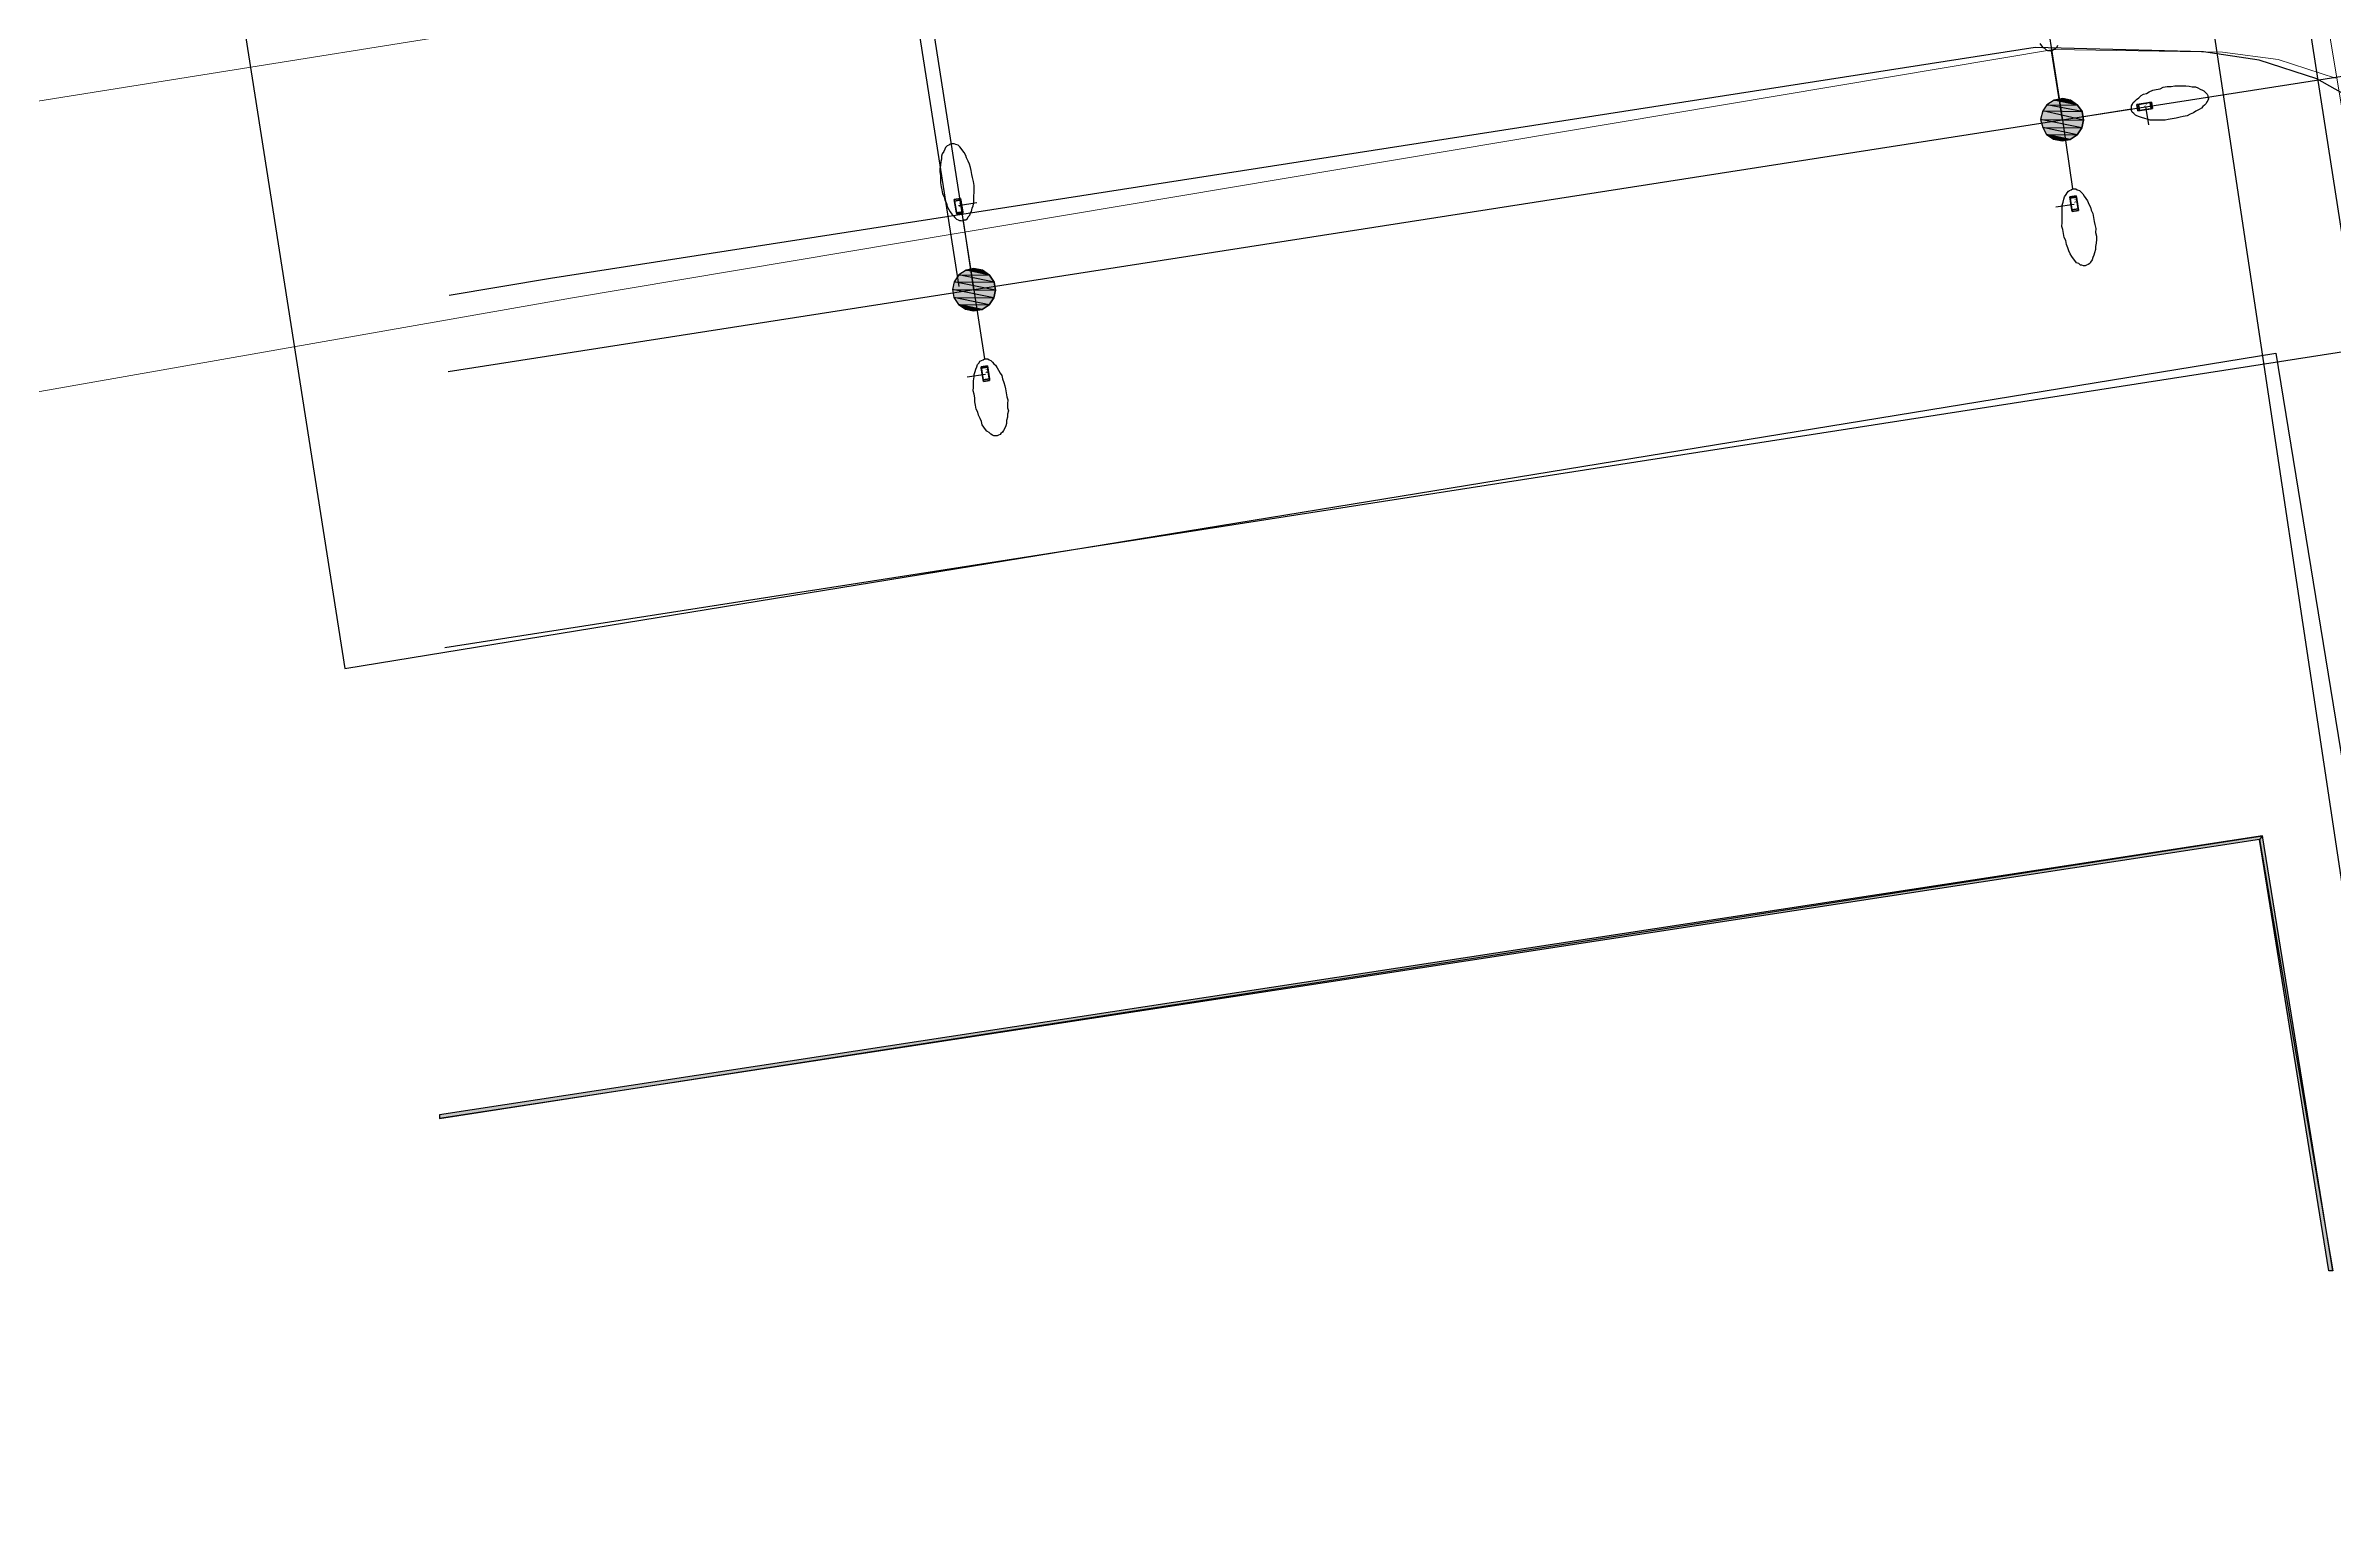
# Model space of a CAD drawing. Extents: x 2474 to 3317, y 1800 to 4862.
# Drawn here: x 2678.1 to 2739.4, y 3943.1 to 3982.3 of the extents above; entities that cross this region are included whole.
import ezdxf

# ---------------------------------------------------------------- set-up
doc = ezdxf.new("R2010")
doc.units = 0
doc.header["$MEASUREMENT"] = 0
for name, color, linetype in [('at_Entity', 7, 'Continuous'), ('at_Solid', 7, 'Continuous'), ('DLXLUM02', 4, 'Continuous'), ('DLXLUM03', 3, 'Continuous'), ('DLXLUMEX', 2, 'Continuous'), ('DLXSCENE', 7, 'Continuous')]:
    doc.layers.add(name, color=color, linetype=linetype)
doc.layers.add('ситуация', color=7, linetype='Continuous', lineweight=15)

# ---------------------------------------------------------------- blocks, each defined once
blk = doc.blocks.new('*U197')
for p, q in [((0.048, 0.229), (-0.119, 0.201)), ((-0.119, 0.201), (0.048, 0.229)), ((-0.113, 0.162), (-0.119, 0.201)), ((-0.119, 0.201), (-0.061, -0.151)), ((-0.119, 0.201), (-0.113, 0.162)), ((-0.061, -0.151), (-0.119, 0.201)), ((0.055, 0.19), (-0.113, 0.162)), ((-0.113, 0.162), (0.055, 0.19)), ((-0.113, 0.162), (-0.055, -0.19)), ((-0.055, -0.19), (-0.113, 0.162)), ((0.055, 0.19), (0.048, 0.229)), ((0.048, 0.229), (0.055, 0.19)), ((0.106, -0.124), (0.048, 0.229)), ((0.048, 0.229), (0.106, -0.124)), ((0.113, -0.162), (0.055, 0.19)), ((0.055, 0.19), (0.113, -0.162)), ((-0.061, -0.151), (0.106, -0.124)), ((0.106, -0.124), (-0.061, -0.151)), ((-0.061, -0.151), (-0.055, -0.19)), ((-0.055, -0.19), (-0.061, -0.151)), ((-0.055, -0.19), (0.113, -0.162)), ((0.113, -0.162), (-0.055, -0.19)), ((0.113, -0.162), (0.106, -0.124)), ((0.106, -0.124), (0.113, -0.162))]:
    blk.add_line(p, q)
at = {"color": 1}
blk.add_line((-0.006, 0.039), (0.487, 0.12), dxfattribs=at)
at = {"layer": 'DLXLUMEX', "color": 7}
blk.add_text('3', height=0.1, dxfattribs=at).set_placement((0, 0))
blk = doc.blocks.new('*U210')
for p, q in [((0.057, 0.189), (-0.111, 0.163)), ((-0.111, 0.163), (0.057, 0.189)), ((-0.111, 0.163), (-0.057, -0.189)), ((-0.057, -0.189), (-0.111, 0.163)), ((-0.111, 0.163), (-0.105, 0.125)), ((-0.105, 0.125), (-0.111, 0.163)), ((0.063, 0.151), (-0.105, 0.125)), ((-0.105, 0.125), (0.063, 0.151)), ((-0.105, 0.125), (-0.051, -0.228)), ((-0.051, -0.228), (-0.105, 0.125)), ((0.111, -0.163), (0.057, 0.189)), ((0.063, 0.151), (0.057, 0.189)), ((0.057, 0.189), (0.111, -0.163)), ((0.057, 0.189), (0.063, 0.151)), ((0.117, -0.202), (0.063, 0.151)), ((0.063, 0.151), (0.117, -0.202)), ((-0.057, -0.189), (0.111, -0.163)), ((0.111, -0.163), (-0.057, -0.189)), ((-0.057, -0.189), (-0.051, -0.228)), ((-0.051, -0.228), (-0.057, -0.189)), ((-0.051, -0.228), (0.117, -0.202)), ((0.117, -0.202), (-0.051, -0.228)), ((0.111, -0.163), (0.117, -0.202)), ((0.117, -0.202), (0.111, -0.163))]:
    blk.add_line(p, q)
at = {"color": 1}
blk.add_line((0.006, -0.039), (-0.488, -0.115), dxfattribs=at)
at = {"layer": 'DLXLUMEX', "color": 7}
blk.add_text('2', height=0.1, dxfattribs=at).set_placement((0, 0))
blk = doc.blocks.new('*U212')
for p, q in [((0.057, 0.189), (-0.111, 0.163)), ((-0.111, 0.163), (0.057, 0.189)), ((-0.111, 0.163), (-0.057, -0.189)), ((-0.057, -0.189), (-0.111, 0.163)), ((-0.111, 0.163), (-0.105, 0.125)), ((-0.105, 0.125), (-0.111, 0.163)), ((0.063, 0.151), (-0.105, 0.125)), ((-0.105, 0.125), (0.063, 0.151)), ((-0.105, 0.125), (-0.051, -0.228)), ((-0.051, -0.228), (-0.105, 0.125)), ((0.111, -0.163), (0.057, 0.189)), ((0.063, 0.151), (0.057, 0.189)), ((0.057, 0.189), (0.111, -0.163)), ((0.057, 0.189), (0.063, 0.151)), ((0.117, -0.202), (0.063, 0.151)), ((0.063, 0.151), (0.117, -0.202)), ((-0.057, -0.189), (0.111, -0.163)), ((0.111, -0.163), (-0.057, -0.189)), ((-0.057, -0.189), (-0.051, -0.228)), ((-0.051, -0.228), (-0.057, -0.189)), ((-0.051, -0.228), (0.117, -0.202)), ((0.117, -0.202), (-0.051, -0.228)), ((0.111, -0.163), (0.117, -0.202)), ((0.117, -0.202), (0.111, -0.163))]:
    blk.add_line(p, q)
at = {"color": 1}
blk.add_line((0.006, -0.039), (-0.488, -0.115), dxfattribs=at)
at = {"layer": 'DLXLUMEX', "color": 7}
blk.add_text('2', height=0.1, dxfattribs=at).set_placement((0, 0))
blk = doc.blocks.new('*U215')
for p, q in [((0.163, 0.112), (-0.19, 0.056)), ((-0.19, 0.056), (0.163, 0.112)), ((-0.151, 0.062), (-0.19, 0.056)), ((-0.19, 0.056), (-0.151, 0.062)), ((-0.19, 0.056), (-0.163, -0.112)), ((-0.163, -0.112), (-0.19, 0.056)), ((0.202, 0.118), (-0.151, 0.062)), ((-0.151, 0.062), (0.202, 0.118)), ((-0.151, 0.062), (-0.124, -0.106)), ((-0.124, -0.106), (-0.151, 0.062)), ((0.163, 0.112), (0.202, 0.118)), ((0.202, 0.118), (0.163, 0.112)), ((0.19, -0.056), (0.163, 0.112)), ((0.163, 0.112), (0.19, -0.056)), ((0.229, -0.05), (0.202, 0.118)), ((0.202, 0.118), (0.229, -0.05)), ((-0.163, -0.112), (0.19, -0.056)), ((0.19, -0.056), (-0.163, -0.112)), ((-0.163, -0.112), (-0.124, -0.106)), ((-0.124, -0.106), (-0.163, -0.112)), ((-0.124, -0.106), (0.229, -0.05)), ((0.229, -0.05), (-0.124, -0.106)), ((0.19, -0.056), (0.229, -0.05)), ((0.229, -0.05), (0.19, -0.056))]:
    blk.add_line(p, q)
at = {"color": 1}
blk.add_line((0.039, 0.006), (0.118, -0.488), dxfattribs=at)
at = {"layer": 'DLXLUMEX', "color": 7}
blk.add_text('2', height=0.1, dxfattribs=at).set_placement((0, 0))
blk = doc.blocks.new('*U218')
for p, q in [((2679.724, 4006.179), (2686.079, 3965.635)), ((2686.079, 3965.635), (2737.83, 3974.08)), ((2737.83, 3974.08), (2815.849, 3494.777))]:
    blk.add_line(p, q)

msp = doc.modelspace()

# ---------------------------------------------------------------- hatches: boundary and pattern name
at = {"layer": 'at_Solid'}
for points in [[(2731.695, 3980.741), (2731.588, 3980.574), (2732.638, 3980.562)], [(2731.885, 3980.864), (2731.695, 3980.741), (2732.514, 3980.731)], [(2731.695, 3980.741), (2732.514, 3980.731), (2732.638, 3980.562)], [(2732.117, 3980.904), (2731.885, 3980.864), (2732.327, 3980.859)], [(2731.885, 3980.864), (2732.327, 3980.859), (2732.514, 3980.731)], [(2731.588, 3980.574), (2731.522, 3980.343), (2732.678, 3980.33)], [(2731.522, 3980.343), (2731.583, 3980.133), (2732.633, 3980.12)], [(2731.522, 3980.343), (2732.678, 3980.33), (2732.633, 3980.12)], [(2731.583, 3980.133), (2731.686, 3979.942), (2732.505, 3979.933)], [(2731.583, 3980.133), (2732.633, 3980.12), (2732.505, 3979.933)], [(2731.588, 3980.574), (2732.638, 3980.562), (2732.678, 3980.33)], [(2731.686, 3979.942), (2731.873, 3979.814), (2732.314, 3979.809)], [(2731.686, 3979.942), (2732.505, 3979.933), (2732.314, 3979.809)], [(2731.873, 3979.814), (2732.314, 3979.809), (2732.104, 3979.769)], [(2702.941, 3976.349), (2702.73, 3976.309), (2703.171, 3976.304)], [(2702.411, 3975.998), (2702.367, 3975.788), (2703.522, 3975.775)], [(2702.367, 3975.788), (2702.406, 3975.578), (2703.478, 3975.565)], [(2702.367, 3975.788), (2703.522, 3975.775), (2703.478, 3975.565)], [(2702.54, 3976.186), (2702.411, 3975.998), (2703.483, 3975.985)], [(2702.411, 3975.998), (2703.483, 3975.985), (2703.522, 3975.775)], [(2702.73, 3976.309), (2702.54, 3976.186), (2703.359, 3976.176)], [(2702.54, 3976.186), (2703.359, 3976.176), (2703.483, 3975.985)], [(2702.73, 3976.309), (2703.171, 3976.304), (2703.359, 3976.176)], [(2702.406, 3975.578), (2702.53, 3975.387), (2703.35, 3975.378)], [(2702.406, 3975.578), (2703.478, 3975.565), (2703.35, 3975.378)], [(2702.53, 3975.387), (2702.718, 3975.259), (2703.159, 3975.254)], [(2702.53, 3975.387), (2703.35, 3975.378), (2703.159, 3975.254)], [(2702.718, 3975.259), (2703.159, 3975.254), (2702.927, 3975.214)], [(2688.618, 3953.676), (2688.617, 3953.571), (2737.476, 3961.153)], [(2688.617, 3953.571), (2737.476, 3961.153), (2737.39, 3961.049)], [(2688.618, 3953.676), (2688.617, 3953.571), (2737.476, 3961.153)], [(2688.617, 3953.571), (2737.476, 3961.153), (2737.39, 3961.049)], [(2737.476, 3961.153), (2737.39, 3961.049), (2739.356, 3949.49)], [(2737.476, 3961.153), (2737.39, 3961.049), (2739.356, 3949.49)], [(2737.39, 3961.049), (2739.356, 3949.49), (2739.251, 3949.491)], [(2737.39, 3961.049), (2739.356, 3949.49), (2739.251, 3949.491)]]:
    msp.add_hatch(color=256, dxfattribs=at).paths.add_polyline_path(points)

# ---------------------------------------------------------------- linework, layer by layer
at = {"layer": 'at_Entity', "color": 0}
for points in [[(2725.893, 4050.633), (2728.685, 4032.466), (2741.163, 3949.469)], [(2739.91, 3975.307), (2736.393, 3997.937)], [(2748.541, 3964.07), (2748.139, 3965.63), (2745.378, 3975.727), (2744.655, 3976.765), (2743.681, 3977.932), (2742.518, 3979.08), (2740.685, 3980.446), (2738.931, 3981.434), (2737.382, 3981.935), (2735.893, 3982.162), (2731.377, 3982.278), (2691.591, 3976.082), (2688.875, 3975.631)], [(2731.504, 3982.382), (2731.545, 3982.318), (2731.587, 3982.276), (2731.629, 3982.254), (2731.67, 3982.212), (2731.712, 3982.19), (2731.775, 3982.19), (2731.817, 3982.189), (2731.859, 3982.21), (2731.88, 3982.23), (2731.923, 3982.251), (2731.965, 3982.292), (2731.987, 3982.334)], [(2732.11, 3980.337), (2731.817, 3982.189)], [(2732.678, 3980.33), (2732.638, 3980.562), (2732.514, 3980.731), (2732.327, 3980.859), (2732.117, 3980.904), (2731.885, 3980.864), (2731.695, 3980.741), (2731.588, 3980.574), (2731.522, 3980.343), (2731.583, 3980.133), (2731.686, 3979.942), (2731.873, 3979.814), (2732.104, 3979.769), (2732.314, 3979.809), (2732.505, 3979.933), (2732.633, 3980.12), (2732.678, 3980.33), (2732.678, 3980.33)], [(2732.678, 3980.33), (2732.638, 3980.562), (2732.514, 3980.731), (2732.327, 3980.859), (2732.117, 3980.904), (2731.885, 3980.864), (2731.695, 3980.741), (2731.588, 3980.574), (2731.522, 3980.343), (2731.583, 3980.133), (2731.686, 3979.942), (2731.873, 3979.814), (2732.104, 3979.769), (2732.314, 3979.809), (2732.505, 3979.933), (2732.633, 3980.12), (2732.678, 3980.33), (2732.678, 3980.33)], [(2731.695, 3980.741), (2731.588, 3980.574), (2732.638, 3980.562), (2731.695, 3980.741)], [(2731.885, 3980.864), (2731.695, 3980.741), (2732.514, 3980.731), (2731.885, 3980.864)], [(2731.695, 3980.741), (2732.514, 3980.731), (2732.638, 3980.562), (2731.695, 3980.741)], [(2732.117, 3980.904), (2731.885, 3980.864), (2732.327, 3980.859), (2732.117, 3980.904)], [(2731.885, 3980.864), (2732.327, 3980.859), (2732.514, 3980.731), (2731.885, 3980.864)], [(2736.005, 3980.963), (2736.025, 3980.9), (2736.004, 3980.858), (2735.982, 3980.817), (2735.961, 3980.775), (2735.918, 3980.733), (2735.876, 3980.692), (2735.833, 3980.65), (2735.77, 3980.609), (2735.685, 3980.568), (2735.622, 3980.527), (2735.537, 3980.486), (2735.453, 3980.445), (2735.347, 3980.425), (2735.263, 3980.405), (2735.158, 3980.385), (2735.052, 3980.365), (2734.947, 3980.345), (2734.863, 3980.325), (2734.758, 3980.327), (2734.653, 3980.328), (2734.569, 3980.329), (2734.464, 3980.33), (2734.38, 3980.352), (2734.317, 3980.374), (2734.233, 3980.396), (2734.171, 3980.418), (2734.108, 3980.439), (2734.066, 3980.461), (2734.024, 3980.503), (2733.983, 3980.546), (2733.962, 3980.588), (2733.963, 3980.63), (2733.963, 3980.672), (2733.964, 3980.714), (2733.985, 3980.756), (2734.007, 3980.798), (2734.049, 3980.839), (2734.092, 3980.881), (2734.155, 3980.922), (2734.219, 3980.984), (2734.283, 3981.026), (2734.367, 3981.046), (2734.431, 3981.087), (2734.536, 3981.128), (2734.62, 3981.148), (2734.726, 3981.167), (2734.81, 3981.209), (2734.915, 3981.228), (2735.021, 3981.227), (2735.126, 3981.247), (2735.21, 3981.246), (2735.315, 3981.245), (2735.42, 3981.243), (2735.504, 3981.242), (2735.588, 3981.22), (2735.672, 3981.219), (2735.735, 3981.198), (2735.797, 3981.155), (2735.86, 3981.133), (2735.902, 3981.112), (2735.943, 3981.069), (2735.985, 3981.027), (2736.005, 3980.984), (2736.005, 3980.963), (2736.005, 3980.963)], [(2731.588, 3980.574), (2731.522, 3980.343), (2732.678, 3980.33), (2731.588, 3980.574)], [(2731.522, 3980.343), (2731.583, 3980.133), (2732.633, 3980.12), (2731.522, 3980.343)], [(2731.522, 3980.343), (2732.678, 3980.33), (2732.633, 3980.12), (2731.522, 3980.343)], [(2731.583, 3980.133), (2731.686, 3979.942), (2732.505, 3979.933), (2731.583, 3980.133)], [(2731.583, 3980.133), (2732.633, 3980.12), (2732.505, 3979.933), (2731.583, 3980.133)], [(2731.588, 3980.574), (2732.638, 3980.562), (2732.678, 3980.33), (2731.588, 3980.574)], [(2732.11, 3980.337), (2733.963, 3980.63)], [(2732.11, 3980.337), (2732.383, 3978.484)], [(2702.328, 3979.697), (2702.286, 3979.677), (2702.265, 3979.656), (2702.223, 3979.635), (2702.18, 3979.594), (2702.159, 3979.552), (2702.137, 3979.489), (2702.094, 3979.427), (2702.072, 3979.364), (2702.071, 3979.28), (2702.05, 3979.217), (2702.048, 3979.112), (2702.026, 3979.028), (2702.025, 3978.944), (2702.045, 3978.839), (2702.044, 3978.755), (2702.043, 3978.65), (2702.063, 3978.544), (2702.083, 3978.46), (2702.103, 3978.355), (2702.144, 3978.27), (2702.164, 3978.186), (2702.205, 3978.102), (2702.225, 3978.017), (2702.266, 3977.933), (2702.307, 3977.869), (2702.348, 3977.806), (2702.39, 3977.763), (2702.431, 3977.721), (2702.473, 3977.678), (2702.515, 3977.657), (2702.556, 3977.635), (2702.598, 3977.635), (2702.64, 3977.634), (2702.683, 3977.655), (2702.725, 3977.654), (2702.767, 3977.696), (2702.789, 3977.738), (2702.831, 3977.779), (2702.853, 3977.842), (2702.875, 3977.884), (2702.897, 3977.967), (2702.918, 3978.03), (2702.94, 3978.114), (2702.941, 3978.198), (2702.942, 3978.303), (2702.943, 3978.387), (2702.945, 3978.492), (2702.946, 3978.576), (2702.926, 3978.681), (2702.906, 3978.787), (2702.886, 3978.871), (2702.866, 3978.976), (2702.846, 3979.061), (2702.826, 3979.145), (2702.785, 3979.229), (2702.744, 3979.314), (2702.724, 3979.377), (2702.683, 3979.462), (2702.641, 3979.504), (2702.6, 3979.568), (2702.559, 3979.61), (2702.517, 3979.653), (2702.454, 3979.675), (2702.412, 3979.696), (2702.37, 3979.697), (2702.328, 3979.697), (2702.328, 3979.697)], [(2731.686, 3979.942), (2731.873, 3979.814), (2732.314, 3979.809), (2731.686, 3979.942)], [(2731.686, 3979.942), (2732.505, 3979.933), (2732.314, 3979.809), (2731.686, 3979.942)], [(2731.873, 3979.814), (2732.314, 3979.809), (2732.104, 3979.769), (2731.873, 3979.814)], [(2732.716, 3976.421), (2732.674, 3976.422), (2732.632, 3976.443), (2732.59, 3976.444), (2732.549, 3976.486), (2732.486, 3976.508), (2732.445, 3976.571), (2732.403, 3976.614), (2732.362, 3976.677), (2732.321, 3976.741), (2732.28, 3976.826), (2732.259, 3976.91), (2732.218, 3976.994), (2732.199, 3977.1), (2732.158, 3977.184), (2732.138, 3977.289), (2732.118, 3977.395), (2732.098, 3977.479), (2732.099, 3977.584), (2732.1, 3977.689), (2732.102, 3977.794), (2732.103, 3977.878), (2732.104, 3977.962), (2732.105, 3978.046), (2732.127, 3978.13), (2732.149, 3978.214), (2732.17, 3978.277), (2732.213, 3978.339), (2732.235, 3978.381), (2732.277, 3978.422), (2732.298, 3978.443), (2732.341, 3978.464), (2732.383, 3978.484), (2732.425, 3978.484), (2732.467, 3978.483), (2732.509, 3978.462), (2732.572, 3978.44), (2732.613, 3978.398), (2732.655, 3978.355), (2732.696, 3978.292), (2732.737, 3978.228), (2732.778, 3978.164), (2732.819, 3978.08), (2732.861, 3977.995), (2732.881, 3977.911), (2732.922, 3977.827), (2732.941, 3977.721), (2732.961, 3977.616), (2732.981, 3977.532), (2733.001, 3977.426), (2733, 3977.321), (2733.02, 3977.216), (2733.019, 3977.132), (2733.017, 3977.027), (2732.995, 3976.943), (2732.994, 3976.859), (2732.972, 3976.775), (2732.951, 3976.713), (2732.929, 3976.65), (2732.907, 3976.587), (2732.864, 3976.525), (2732.843, 3976.483), (2732.801, 3976.462), (2732.758, 3976.442), (2732.716, 3976.421), (2732.716, 3976.421)], [(2702.934, 3975.782), (2702.662, 3977.634)], [(2703.522, 3975.775), (2703.483, 3975.985), (2703.359, 3976.176), (2703.171, 3976.304), (2702.941, 3976.349), (2702.73, 3976.309), (2702.54, 3976.186), (2702.411, 3975.998), (2702.367, 3975.788), (2702.406, 3975.578), (2702.53, 3975.387), (2702.718, 3975.259), (2702.927, 3975.214), (2703.159, 3975.254), (2703.35, 3975.378), (2703.478, 3975.565), (2703.522, 3975.775), (2703.522, 3975.775)], [(2703.522, 3975.775), (2703.483, 3975.985), (2703.359, 3976.176), (2703.171, 3976.304), (2702.941, 3976.349), (2702.73, 3976.309), (2702.54, 3976.186), (2702.411, 3975.998), (2702.367, 3975.788), (2702.406, 3975.578), (2702.53, 3975.387), (2702.718, 3975.259), (2702.927, 3975.214), (2703.159, 3975.254), (2703.35, 3975.378), (2703.478, 3975.565), (2703.522, 3975.775), (2703.522, 3975.775)], [(2702.941, 3976.349), (2702.73, 3976.309), (2703.171, 3976.304), (2702.941, 3976.349)], [(2702.411, 3975.998), (2702.367, 3975.788), (2703.522, 3975.775), (2702.411, 3975.998)], [(2702.367, 3975.788), (2702.406, 3975.578), (2703.478, 3975.565), (2702.367, 3975.788)], [(2702.367, 3975.788), (2703.522, 3975.775), (2703.478, 3975.565), (2702.367, 3975.788)], [(2702.54, 3976.186), (2702.411, 3975.998), (2703.483, 3975.985), (2702.54, 3976.186)], [(2702.411, 3975.998), (2703.483, 3975.985), (2703.522, 3975.775), (2702.411, 3975.998)], [(2702.73, 3976.309), (2702.54, 3976.186), (2703.359, 3976.176), (2702.73, 3976.309)], [(2702.54, 3976.186), (2703.359, 3976.176), (2703.483, 3975.985), (2702.54, 3976.186)], [(2702.73, 3976.309), (2703.171, 3976.304), (2703.359, 3976.176), (2702.73, 3976.309)], [(2702.934, 3975.782), (2703.228, 3973.929)], [(2702.406, 3975.578), (2702.53, 3975.387), (2703.35, 3975.378), (2702.406, 3975.578)], [(2702.406, 3975.578), (2703.478, 3975.565), (2703.35, 3975.378), (2702.406, 3975.578)], [(2702.53, 3975.387), (2702.718, 3975.259), (2703.159, 3975.254), (2702.53, 3975.387)], [(2702.53, 3975.387), (2703.35, 3975.378), (2703.159, 3975.254), (2702.53, 3975.387)], [(2702.718, 3975.259), (2703.159, 3975.254), (2702.927, 3975.214), (2702.718, 3975.259)], [(2703.561, 3971.866), (2703.477, 3971.867), (2703.435, 3971.889), (2703.393, 3971.91), (2703.352, 3971.953), (2703.289, 3971.995), (2703.247, 3972.038), (2703.206, 3972.101), (2703.165, 3972.165), (2703.145, 3972.249), (2703.104, 3972.334), (2703.063, 3972.418), (2703.043, 3972.502), (2703.002, 3972.587), (2702.982, 3972.692), (2702.962, 3972.777), (2702.963, 3972.882), (2702.943, 3972.987), (2702.923, 3973.071), (2702.925, 3973.176), (2702.926, 3973.26), (2702.927, 3973.344), (2702.949, 3973.449), (2702.95, 3973.512), (2702.972, 3973.596), (2702.993, 3973.659), (2703.015, 3973.721), (2703.037, 3973.784), (2703.079, 3973.826), (2703.101, 3973.868), (2703.143, 3973.888), (2703.185, 3973.909), (2703.228, 3973.929), (2703.27, 3973.929), (2703.312, 3973.928), (2703.353, 3973.907), (2703.395, 3973.885), (2703.437, 3973.843), (2703.478, 3973.8), (2703.52, 3973.758), (2703.561, 3973.694), (2703.602, 3973.631), (2703.643, 3973.546), (2703.685, 3973.483), (2703.705, 3973.398), (2703.745, 3973.293), (2703.765, 3973.208), (2703.785, 3973.124), (2703.805, 3973.019), (2703.825, 3972.914), (2703.845, 3972.829), (2703.844, 3972.724), (2703.843, 3972.619), (2703.863, 3972.535), (2703.841, 3972.451), (2703.84, 3972.367), (2703.818, 3972.283), (2703.817, 3972.199), (2703.795, 3972.136), (2703.773, 3972.074), (2703.73, 3972.011), (2703.709, 3971.969), (2703.666, 3971.928), (2703.645, 3971.907), (2703.603, 3971.887), (2703.561, 3971.866), (2703.561, 3971.866)]]:
    msp.add_lwpolyline(points, dxfattribs=at)
at = {"layer": 'at_Entity', "color": 2}
for points in [[(2727.124, 4012.166), (2732.11, 3980.337)], [(2697.55, 4007.699), (2702.536, 3975.87)], [(2697.969, 4007.61), (2702.934, 3975.782)], [(2688.851, 3973.593), (2826.46, 3995.056)], [(2688.765, 3966.198), (2740.444, 3974.251)]]:
    msp.add_lwpolyline(points, dxfattribs=at)
at = {"layer": 'at_Entity', "color": 7}
for points in [[(2688.618, 3953.676), (2688.617, 3953.571), (2737.476, 3961.153), (2688.618, 3953.676)], [(2688.617, 3953.571), (2737.476, 3961.153), (2737.39, 3961.049), (2688.617, 3953.571)], [(2688.618, 3953.676), (2688.617, 3953.571), (2737.476, 3961.153), (2688.618, 3953.676)], [(2688.617, 3953.571), (2737.476, 3961.153), (2737.39, 3961.049), (2688.617, 3953.571)], [(2737.476, 3961.153), (2737.39, 3961.049), (2739.356, 3949.49), (2737.476, 3961.153)], [(2737.476, 3961.153), (2737.39, 3961.049), (2739.356, 3949.49), (2737.476, 3961.153)], [(2737.39, 3961.049), (2739.356, 3949.49), (2739.251, 3949.491), (2737.39, 3961.049)], [(2737.39, 3961.049), (2739.356, 3949.49), (2739.251, 3949.491), (2737.39, 3961.049)]]:
    msp.add_lwpolyline(points, dxfattribs=at)
at = {"layer": 'ситуация'}
msp.add_line((2740.482, 3975.355), (2736.71, 3997.938), dxfattribs=at)
at = {"layer": 'ситуация', "linetype": 'Continuous', "lineweight": 18}
for p, q in [((2646.491, 3975.816), (2703.098, 3984.872)), ((2731.87, 3982.221), (2692.187, 3975.562)), ((2736.397, 3982.152), (2731.87, 3982.221)), ((2737.889, 3981.954), (2736.397, 3982.152)), ((2739.431, 3981.452), (2737.889, 3981.954)), ((2692.187, 3975.562), (2667.346, 3971.205))]:
    msp.add_line(p, q, dxfattribs=at)

# ---------------------------------------------------------------- block references
at = {"layer": 'DLXLUM02'}
for name, p in [('*U215', (2734.298, 3980.688)), ('*U210', (2732.421, 3978.11)), ('*U212', (2703.244, 3973.555))]:
    msp.add_blockref(name, p, dxfattribs=at)
at = {"layer": 'DLXLUM03'}
msp.add_blockref('*U197', (2702.534, 3977.999), dxfattribs=at)
at = {"layer": 'DLXSCENE'}
msp.add_blockref('*U218', (0, 0), dxfattribs=at)

doc.saveas('drawing.dxf')
